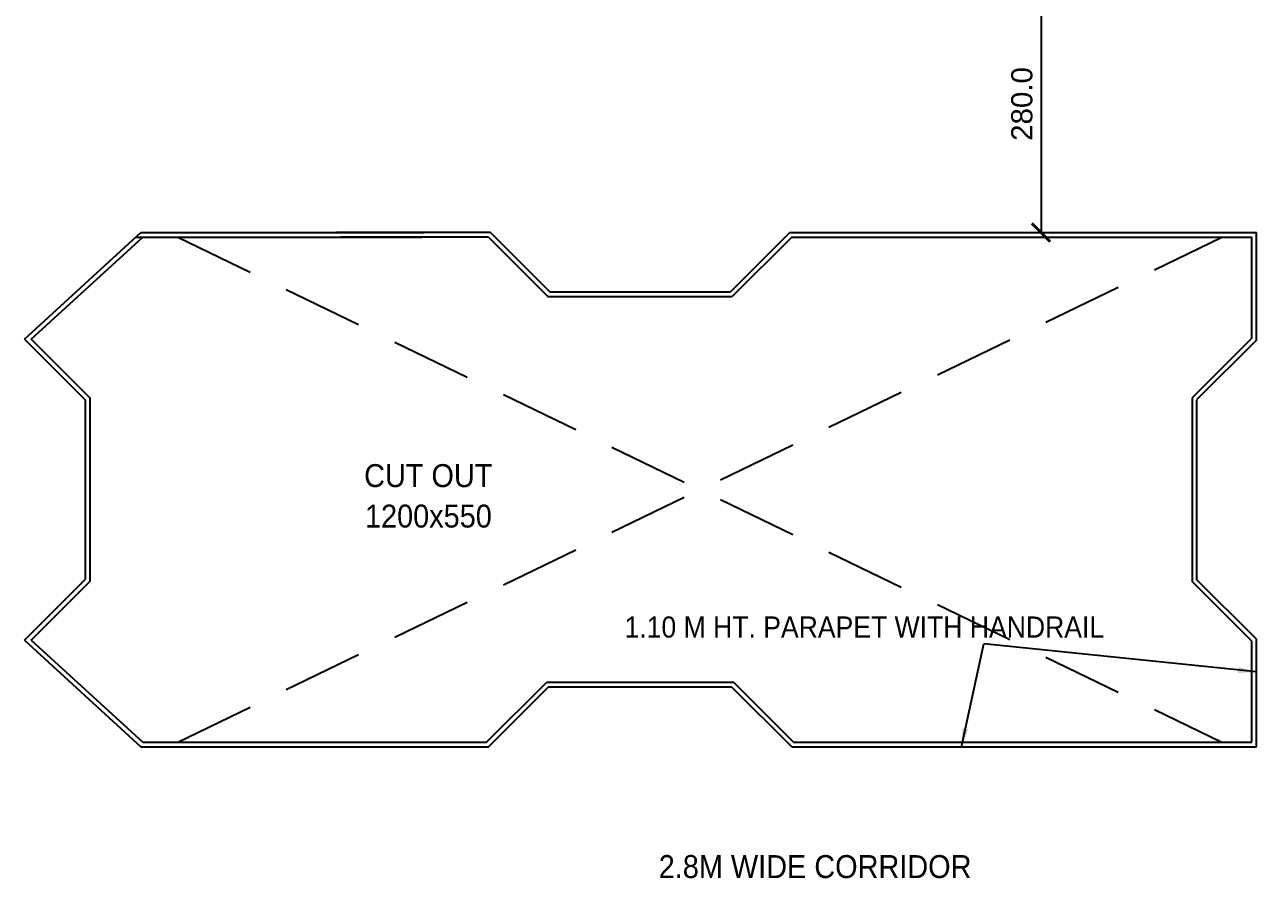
# Model space of a CAD drawing. Extents: x 53439 to 79867, y -144071 to -73305.
# Drawn here: x 64030 to 65371, y -98380 to -97451 of the extents above; entities that cross this region are included whole.
import ezdxf

# ---------------------------------------------------------------- set-up
doc = ezdxf.new("R2010")
doc.units = 0
doc.header["$LTSCALE"] = 0.1
doc.header["$MEASUREMENT"] = 0
doc.header["$PDMODE"] = 35
doc.header["$PDSIZE"] = -0.8
doc.linetypes.add('HIDDEN', pattern=[0.375, 0.25, -0.125])
doc.layers.get('DEFPOINTS').update_dxf_attribs({"linetype": 'CONTINUOUS'})
for name, color, linetype in [('LAYER4', 130, 'CONTINUOUS'), ('TEXT', 7, 'CONTINUOUS'), ('WALL', 6, 'CONTINUOUS')]:
    doc.layers.add(name, color=color, linetype=linetype)
doc.styles.add('1MM', font='arial.ttf')
doc.styles.add('DUTCH', font='arial.ttf')
doc.dimstyles.new('KRI', dxfattribs={"dimtxt": 23, "dimasz": 20, "dimexe": 7, "dimexo": 0, "dimgap": 9, "dimtad": 1, "dimdec": 1, "dimzin": 1, "dimtxsty": '1MM', "dimblk": 'ARCHTICK', "dimcen": 0.5, "dimclrd": 252, "dimclre": 252, "dimclrt": 7, "dimaunit": 1, "dimadec": 8, "dimazin": 3, "dimtfac": 1, "dimtdec": 1, "dimtmove": 0, "dimatfit": 3})

# ---------------------------------------------------------------- blocks, each defined once
blk = doc.blocks.new('_ARCHTICK')
at = {"layer": 'WALL', "color": 0, "const_width": 0.15}
blk.add_lwpolyline([(-0.5, -0.5), (0.5, 0.5)], dxfattribs=at)
blk = doc.blocks.new('*D257')
at = {"layer": 'DEFPOINTS', "color": 0, "linetype": 'CONTINUOUS', "ltscale": 0.1}
for p in [(65041.8, -97397, 0), (65041.8, -97677, 0), (65136.8, -97677)]:
    blk.add_point(p, dxfattribs=at)
at = {"layer": 'LAYER4', "color": 252, "linetype": 'CONTINUOUS', "ltscale": 0.1}
for p, q in [((65041.8, -97397), (65143.8, -97397)), ((65136.8, -97397), (65136.8, -97677)), ((65041.8, -97677), (65143.8, -97677))]:
    blk.add_line(p, q, dxfattribs=at)
at = {"layer": 'LAYER4', "color": 252, "linetype": 'CONTINUOUS', "ltscale": 0.1, "xscale": 20, "yscale": 20, "zscale": 20}
for p, rotation in [((65136.8, -97397), 90), ((65136.8, -97677), 270)]:
    blk.add_blockref('_ARCHTICK', p, dxfattribs=dict(at, rotation=rotation))
at = {"layer": 'LAYER4', "color": 7, "linetype": 'CONTINUOUS', "ltscale": 0.1, "insert": (65116, -97537), "char_height": 23, "attachment_point": 5, "rotation": 90, "style": '1MM'}
blk.add_mtext('280.0', dxfattribs=at)

msp = doc.modelspace()

# ---------------------------------------------------------------- linework, layer by layer
at = {"layer": 'LAYER4', "linetype": 'CONTINUOUS', "ltscale": 0.1}
for p, q in [((64030.23, -97793.07), (64156.82, -97677.05)), ((64037.46, -97793.23), (64158.76, -97682.05)), ((64151.36, -97682.05), (64462.6, -97682.05)), ((64156.82, -97677.05), (64464.67, -97677.05)), ((64537.36, -97677.05), (64369.67, -97677.05)), ((64535.29, -97682.05), (64374.67, -97682.05)), ((64535.29, -97682.05), (64600.29, -97747.05)), ((64537.36, -97677.05), (64602.36, -97742.05)), ((64863.22, -97677.05, 0.95), (64798.22, -97742.05, 0.95)), ((64865.29, -97682.05, 0.95), (64800.29, -97747.05, 0.95)), ((64863.22, -97677.05), (65371.2, -97677.05)), ((64865.29, -97682.05), (65366.2, -97682.05)), ((65366.2, -97792.05), (65366.2, -97682.05)), ((65371.2, -97794.12), (65371.2, -97677.05)), ((64798.22, -97742.05), (64602.36, -97742.05)), ((64800.29, -97747.05), (64600.29, -97747.05)), ((64030.23, -97793.07), (64096.28, -97859.12)), ((64037.46, -97793.23), (64101.28, -97857.05)), ((65366.2, -97792.05), (65301.2, -97857.05)), ((65371.2, -97794.12), (65306.2, -97859.12)), ((64096.28, -97859.12), (64096.28, -98054.98)), ((64101.28, -97857.05), (64101.28, -98057.05)), ((65301.2, -97857.05), (65301.2, -98057.05)), ((65306.2, -97859.64), (65306.2, -98054.98)), ((64030.23, -98121.03), (64096.28, -98054.98)), ((64037.46, -98120.87), (64101.28, -98057.05)), ((65366.2, -98122.05), (65301.2, -98057.05)), ((65371.2, -98119.98), (65306.2, -98054.98)), ((64030.23, -98121.03), (64156.82, -98237.05)), ((64037.46, -98120.87), (64158.76, -98232.05)), ((65366.2, -98232.05), (65366.2, -98122.05)), ((65371.2, -98237.05), (65371.2, -98119.98)), ((64533.22, -98232.05), (64598.22, -98167.05)), ((64535.29, -98237.05), (64600.29, -98172.05)), ((64802.36, -98167.05), (64598.22, -98167.05)), ((64800.29, -98172.05), (64600.29, -98172.05)), ((64865.29, -98237.05), (64800.29, -98172.05)), ((64867.36, -98232.05), (64802.36, -98167.05)), ((64156.82, -98237.05), (64535.29, -98237.05)), ((64158.76, -98232.05), (64533.22, -98232.05)), ((64865.29, -98237.05), (65371.2, -98237.05)), ((64867.36, -98232.05), (65366.2, -98232.05))]:
    msp.add_line(p, q, dxfattribs=at)
at = {"layer": 'LAYER4', "color": 1, "linetype": 'HIDDEN', "ltscale": 3500}
for p, q in [((64196.95, -98232.05), (65333.63, -97682.05, 1.91)), ((64196.95, -97682.05), (65333.63, -98232.05, 1.91))]:
    msp.add_line(p, q, dxfattribs=at)

# ---------------------------------------------------------------- texts
at = {"layer": 'TEXT', "style": 'DUTCH', "width": 0.9}
for s, height, p in [('CUT OUT', 25, (64399.83, -97954.28, 0)), ('1200x550', 25, (64400.77, -97998.33, 0)), ('1.10 M HT. PARAPET WITH HANDRAIL', 23, (64683.31, -98118.17, 0)), ('2.8M WIDE CORRIDOR', 25, (64720.55, -98380.07))]:
    msp.add_text(s, height=height, dxfattribs=at).set_placement(p)

# ---------------------------------------------------------------- dimensions: what is measured, and where the dimension line sits
at = {"layer": 'LAYER4', "color": 120, "linetype": 'CONTINUOUS', "ltscale": 0.1}
dim = msp.add_linear_dim(base=(65136.77, -97677.05, 0), p1=(65041.83, -97397.05), p2=(65041.83, -97677.05), angle=90, dimstyle='KRI', dxfattribs=at)
dim.commit()
dim.dimension.update_dxf_attribs({"geometry": '*D257', "text_midpoint": (65116.03, -97537.05, 0)})

# ---------------------------------------------------------------- leaders
at = {"layer": 'WALL', "linetype": 'CONTINUOUS', "ltscale": 0.1}
for points in [[(65050.13, -98237.05, 2.3), (65074.5, -98125.03, 2.3)], [(65371.2, -98155.59, 4.63), (65074.5, -98125.03, 4.63)]]:
    msp.add_leader(points, dimstyle='KRI', override={"dimgap": 9, "dimtad": 0}, dxfattribs=at)

doc.saveas('drawing.dxf')
